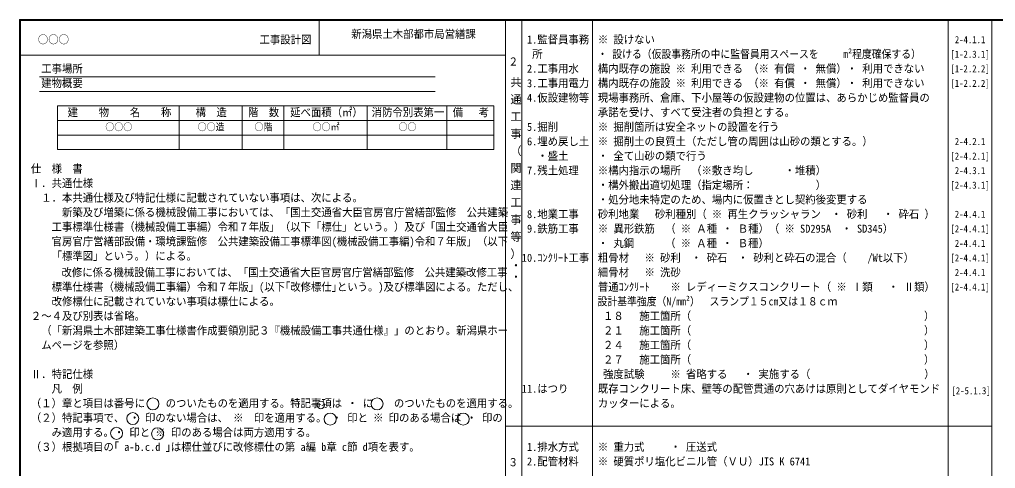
# Model space of a CAD drawing. Units: millimetres on the paper. Extents: x -399 to 402, y -274 to 280.
# Drawn here: x -398.6 to 3.6, y 94.4 to 279.6 of the extents above; entities that cross this region are included whole.
import ezdxf
from ezdxf.enums import TextEntityAlignment as Align

# ---------------------------------------------------------------- set-up
doc = ezdxf.new("R2010")
doc.units = ezdxf.units.MM
doc.layers.add('0-0', color=7, linetype='Continuous', lineweight=9)
doc.layers.add('F-0_枠', color=2, linetype='Continuous', lineweight=9)
doc.styles.add('@ＭＳ ゴシック', font='')
doc.styles.add('ＭＳ ゴシック', font='')
doc.styles.get('@ＭＳ ゴシック').set_extended_font_data('@MS Gothic')
doc.styles.get('ＭＳ ゴシック').set_extended_font_data('MS Gothic')

msp = doc.modelspace()

# ---------------------------------------------------------------- linework, layer by layer
at = {"layer": '0-0', "color": 2}
for p, q in [((-275.075, 279.153), (-275.075, 264.903)), ((-15.907, -250.047), (-15.907, 279.153)), ((-198.357, 264.903), (-398.207, 264.903)), ((-390.348, 255.903), (-227.29, 255.903)), ((-390.348, 249.903), (-227.29, 249.903)), ((-382.919, 225.903), (-382.919, 243.903)), ((-382.919, 243.903), (-203.2, 243.903)), ((-332.871, 225.903), (-332.871, 243.903)), ((-306.813, 225.903), (-306.813, 243.903)), ((-289.663, 225.903), (-289.663, 243.903)), ((-255.29, 243.903), (-255.29, 225.903)), ((-222.476, 243.903), (-222.476, 225.903)), ((-203.2, 243.903), (-203.2, 225.903)), ((-382.919, 237.903), (-203.2, 237.903)), ((-382.919, 231.903), (-203.2, 231.903)), ((-382.919, 225.903), (-203.2, 225.903)), ((-198.357, 111.905), (2.093, 111.905))]:
    msp.add_line(p, q, dxfattribs=at)
for centre, radius in [((-343.618, 121.036), 2.487), ((-274.444, 120.615), 1.555), ((-251.27, 121.036), 2.487), ((-351.962, 114.968), 2.487), ((-270.612, 114.778), 2.487), ((-215.809, 114.778), 2.487), ((-358.599, 108.899), 2.487), ((-341.722, 108.71), 2.487)]:
    msp.add_circle(centre, radius, dxfattribs=at)
at = {"layer": 'F-0_枠'}
for p, q in [((402.393, 279.553), (-398.607, 279.553)), ((-398.607, -274.447), (-398.607, 279.553)), ((-398.407, -274.247), (-398.407, 279.353)), ((402.193, 279.353), (-398.407, 279.353)), ((-398.207, -274.047), (-398.207, 279.153)), ((401.993, 279.153), (-398.207, 279.153)), ((-198.357, 279.153), (-198.357, -250.047)), ((-191.627, 279.225), (-191.627, -249.997)), ((-162.427, 279.053), (-162.427, -250.093)), ((2.093, -250.047), (2.093, 279.153))]:
    msp.add_line(p, q, dxfattribs=at)

# ---------------------------------------------------------------- texts
at = {"layer": '0-0', "style": 'ＭＳ ゴシック'}
for s, height, width, p in [(' 新潟県土木部都市局営繕課', 3.299, 0.95, (-264.02, 270.932)), ('○○○', 3.299, 0.95, (-391.041, 268.653)), ('工事設計図\u3000', 3.299, 0.95, (-299.706, 268.633)), (' 1.監督員事務', 3.299, 0.95, (-191.627, 268.653)), (' ※ 設けない', 3.299, 0.95, (-162.427, 268.653)), ('2-4.1.1', 2.933, 0.9, (-13.182, 268.903)), ('\u3000所', 3.299, 0.95, (-191.627, 262.653)), (' ・ 設ける（仮設事務所の中に監督員用スペースを     m²程度確保する）', 3.299, 0.9, (-162.427, 262.653)), ('[1-2.3.1]', 2.933, 0.9, (-14.982, 262.903)), ('\u3000\u3000工事場所', 3.299, 0.95, (-398.207, 256.653)), ('２', 3.299, 0.9, (-197.142, 259.539)), (' 2.工事用水', 3.299, 0.95, (-191.627, 256.653)), (' 構内既存の施設 ※ 利用できる （※ 有償 ・ 無償）・ 利用できない ', 3.299, 0.95, (-162.427, 256.653)), ('[1-2.2.2]', 2.933, 0.9, (-14.982, 256.903)), ('\u3000\u3000建物概要', 3.299, 0.95, (-398.207, 250.653)), (' 3.工事用電力', 3.299, 0.95, (-191.627, 250.653)), (' 構内既存の施設 ※ 利用できる （※ 有償 ・ 無償）・ 利用できない ', 3.299, 0.95, (-162.427, 250.653)), ('[1-2.2.2]', 2.933, 0.9, (-14.982, 250.903)), (' 4.仮設建物等', 3.299, 0.95, (-191.627, 244.653)), (' 現場事務所、倉庫、下小屋等の仮設建物の位置は、あらかじめ監督員の', 3.299, 0.95, (-162.427, 244.653)), ('建\u3000\u3000物\u3000\u3000名\u3000\u3000称', 3.299, 0.95, (-378.795, 238.653)), ('構\u3000造', 3.299, 0.95, (-326.042, 238.653)), ('階\u3000数', 3.299, 0.95, (-304.438, 238.653)), ('延べ面積（㎡）', 3.299, 0.95, (-287.077, 238.653)), ('消防令別表第一', 3.299, 0.95, (-253.483, 238.653)), ('備   考', 3.299, 0.95, (-220.088, 238.653)), (' 承諾を受け、すべて受注者の負担とする。', 3.299, 0.95, (-162.427, 238.653)), (' 5.掘削', 3.299, 0.95, (-191.627, 232.653)), (' ※ 掘削箇所は安全ネットの設置を行う', 3.299, 0.95, (-162.427, 232.653)), ('○○○', 2.933, 0.9, (-363.245, 232.903)), ('○○造', 2.933, 0.9, (-325.192, 232.903)), ('○階', 2.933, 0.9, (-301.788, 232.903)), ('○○㎡', 2.933, 0.9, (-277.827, 232.903)), ('○○', 2.933, 0.9, (-242.433, 232.903)), (' 6.埋め戻し土', 3.299, 0.95, (-191.627, 226.653)), (' ※ 掘削土の良質土（ただし管の周囲は山砂の類とする。）', 3.299, 0.95, (-162.427, 226.653)), ('2-4.2.1', 2.933, 0.9, (-13.182, 226.903)), ('   ・盛土', 3.299, 0.95, (-191.627, 220.653)), (' ・ 全て山砂の類で行う', 3.299, 0.95, (-162.427, 220.653)), ('[2-4.2.1]', 2.933, 0.9, (-14.982, 220.903)), ('\u3000仕\u3000様\u3000書', 3.299, 0.95, (-398.207, 215.403)), (' 7.残土処理', 3.299, 0.95, (-191.627, 214.653)), (' ※構内指示の場所\u3000（※敷き均し\u3000\u3000\u3000・堆積）', 3.299, 0.95, (-162.427, 214.653)), ('2-4.3.1', 2.933, 0.9, (-13.182, 214.903)), ('\u3000Ⅰ．共通仕様', 3.299, 0.95, (-398.207, 209.403)), (' ・構外搬出適切処理（指定場所：\u3000\u3000\u3000\u3000\u3000\u3000）', 3.299, 0.95, (-162.427, 208.653)), ('[2-4.3.1]', 2.933, 0.9, (-14.982, 208.903)), ('\u3000\u3000１．本共通仕様及び特記仕様に記載されていない事項は、次による。', 3.299, 0.95, (-398.207, 203.403)), (' ・処分地未特定のため、場内に仮置きとし契約後変更する', 3.299, 0.95, (-162.427, 202.653)), ('\u3000\u3000\u3000\u3000新築及び増築に係る機械設備工事においては、「国土交通省大臣官房官庁営繕部監修\u3000公共建築', 3.299, 0.95, (-398.207, 197.403)), (' 8.地業工事', 3.299, 0.95, (-191.627, 196.654)), (' 砂利地業   砂利種別（ ※ 再生クラッシャラン  ・ 砂利   ・ 砕石 ）', 3.299, 0.95, (-162.427, 196.654)), ('2-4.4.1', 2.933, 0.9, (-13.182, 196.904)), ('\u3000\u3000\u3000工事標準仕様書（機械設備工事編）令和７年版」（以下「標仕」という。）及び「国土交通省大臣', 3.299, 0.95, (-398.207, 191.403)), (' 9.鉄筋工事', 3.299, 0.95, (-191.627, 190.654)), (' ※ 異形鉄筋\u3000（ ※ Ａ種 ・ Ｂ種）（ ※ SD295A  ・ SD345）', 3.299, 0.95, (-162.427, 190.654)), ('[2-4.4.1]', 2.933, 0.9, (-14.982, 190.904)), ('\u3000\u3000\u3000官房官庁営繕部設備・環境課監修\u3000公共建築設備工事標準図(機械設備工事編)令和７年版」（以下', 3.299, 0.95, (-398.207, 185.404)), (' ・ 丸鋼      （ ※ Ａ種 ・ Ｂ種）', 3.299, 0.95, (-162.427, 184.654)), ('2-4.4.1', 2.933, 0.9, (-13.182, 184.904)), ('\u3000\u3000\u3000「標準図」という。）による。', 3.299, 0.95, (-398.207, 179.404)), ('10.ｺﾝｸﾘｰﾄ工事', 3.299, 0.95, (-191.627, 178.654)), (' 粗骨材   ※ 砂利  ・ 砕石  ・ 砂利と砕石の混合（    /Wt以下）', 3.299, 0.95, (-162.427, 178.654)), ('[2-4.4.1]', 2.933, 0.9, (-14.982, 178.904)), ('\u3000\u3000\u3000\u3000改修に係る機械設備工事においては、「国土交通省大臣官房官庁営繕部監修\u3000公共建築改修工事', 3.299, 0.95, (-398.407, 172.654)), (' 細骨材   ※ 洗砂', 3.299, 0.95, (-162.427, 172.654)), ('2-4.4.1', 2.933, 0.9, (-13.182, 172.904)), ('\u3000\u3000\u3000標準仕様書（機械設備工事編）令和７年版」(以下｢改修標仕｣という。)及び標準図による。ただし、', 3.299, 0.95, (-398.207, 166.654)), (' 普通ｺﾝｸﾘｰﾄ    ※ レディーミクスコンクリート（ ※ Ⅰ類   ・ Ⅱ類）', 3.299, 0.95, (-162.427, 166.654)), ('[2-4.4.1]', 2.933, 0.9, (-14.982, 166.904)), ('\u3000\u3000\u3000改修標仕に記載されていない事項は標仕による。', 3.299, 0.95, (-398.207, 160.654)), (' 設計基準強度（N/mm²）  スランプ１５cm又は１８ｃｍ', 3.299, 0.9, (-162.427, 160.654)), ('\u3000２～４及び別表は省略。', 3.299, 0.95, (-398.207, 154.654)), ('\u3000１８   施工箇所（                                             ）', 3.299, 0.95, (-162.427, 154.654)), ('\u3000\u3000（「新潟県土木部建築工事仕様書作成要領別記３『機械設備工事共通仕様』」のとおり。新潟県ホー', 3.299, 0.95, (-398.207, 148.654)), ('\u3000２１   施工箇所（                                             ）', 3.299, 0.95, (-162.427, 148.654)), ('\u3000\u3000ムページを参照）', 3.299, 0.95, (-398.207, 142.654)), ('\u3000２４   施工箇所（                                             ）', 3.299, 0.95, (-162.427, 142.654)), ('\u3000２７   施工箇所（                                             ）', 3.299, 0.95, (-162.427, 136.654)), ('\u3000Ⅱ．特記仕様', 3.299, 0.95, (-398.207, 130.654)), ('\u3000強度試験     ※ 省略する   ・ 実施する（                      ）', 3.299, 0.95, (-162.427, 130.654)), ('\u3000\u3000\u3000凡\u3000例', 3.299, 0.95, (-398.207, 124.655)), ('11.はつり', 3.299, 0.95, (-191.627, 124.655)), (' 既存コンクリート床、壁等の配管貫通の穴あけは原則としてダイヤモンド', 3.299, 0.95, (-162.427, 124.655)), ('[2-5.1.3]', 2.933, 0.9, (-14.549, 124.115)), ('\u3000（１）章と項目は番号に \u3000 のついたものを適用する。特記事項は ・ に\u3000\u3000のついたものを適用する。', 3.299, 0.95, (-398.207, 118.655)), (' カッターによる。', 3.299, 0.95, (-162.427, 118.655)), ('\u3000（２）特記事項で、 ・ 印のない場合は、 ※  印を適用する。 ・ 印と ※ 印のある場合は ・ 印の', 3.299, 0.95, (-398.207, 112.655)), ('\u3000\u3000\u3000み適用する。・ 印と ※ 印のある場合は両方適用する。', 3.299, 0.95, (-398.207, 106.655)), ('\u3000（３）根拠項目の｢ a-b.c.d ｣は標仕並びに改修標仕の第 a編 b章 c節 d項を表す。', 3.299, 0.95, (-398.207, 100.655)), (' 1.排水方式', 3.299, 0.95, (-191.627, 100.655)), (' ※ 重力式     ・ 圧送式', 3.299, 0.95, (-162.427, 100.655)), ('３', 3.299, 0.9, (-197.211, 94.317)), (' 2.配管材料', 3.299, 0.95, (-191.627, 94.655)), (' ※ 硬質ポリ塩化ビニル管（ＶＵ）JIS K 6741', 3.299, 0.95, (-162.427, 94.655))]:
    msp.add_text(s, height=height, dxfattribs=dict(at, width=width)).set_placement(p, align=Align.BOTTOM_LEFT)
at = {"layer": '0-0', "style": '@ＭＳ ゴシック', "width": 1.05}
msp.add_text('共 通 工 事 （ 関 連 工 事 等 ）・・', height=3.299, rotation=270, dxfattribs=at).set_placement((-196.769, 256.131), align=Align.BOTTOM_LEFT)

doc.saveas('drawing.dxf')
